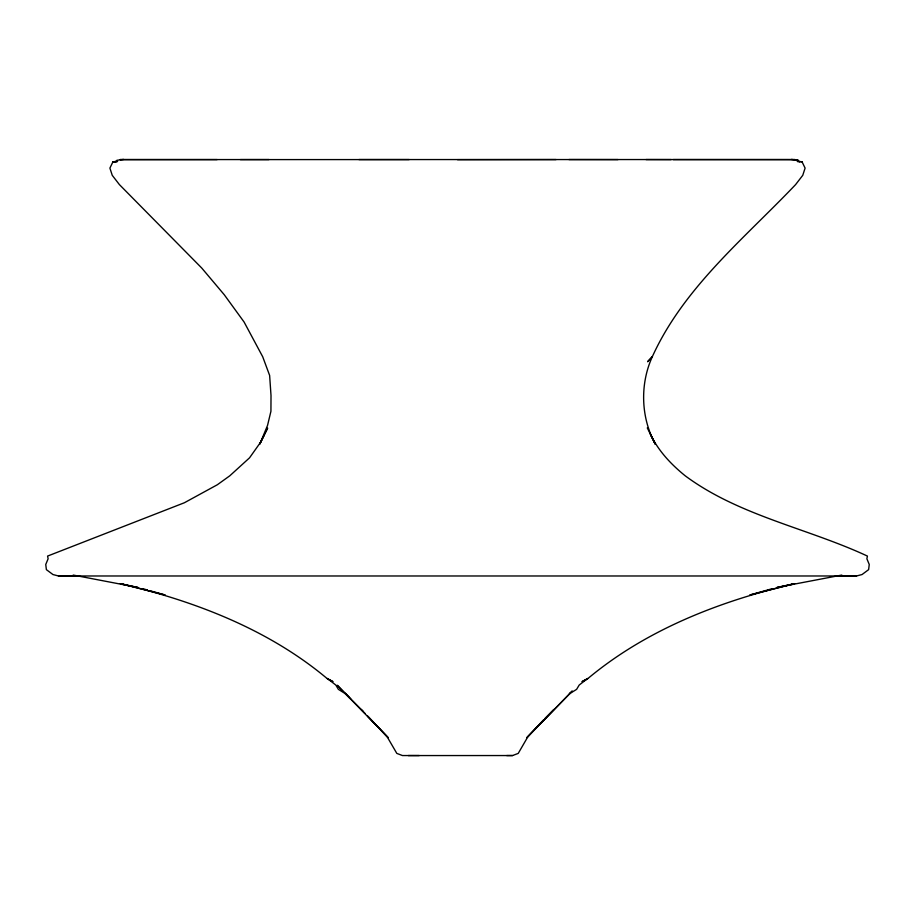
<?xml version="1.0" encoding="UTF-8"?>
<svg xmlns="http://www.w3.org/2000/svg" width="915" height="915" viewBox="0 0 915 915"><rect width="100%" height="100%" fill="white"/><g stroke="black" fill="none" stroke-linecap="round" stroke-linejoin="round"><path stroke-width="1.37" d="M264.149 435.094L259.723 443.981L267.637 428.083L259.677 444.061M571.978 691.351L526.868 737.604L570.331 693.032M650.897 435.174C658.789 451.335 671.278 464.534 685.198 475.8C739.091 515.797 807.465 528.127 867.42 556.08L866.882 558.791L869.25 564.475L868.621 569.645L862.044 574.54L856.532 575.981L58.468 575.981L52.956 574.54L46.379 569.645L45.75 564.475L48.118 558.791L47.58 556.08L184.373 502.758L217.335 484.756L229.802 475.8L249.532 457.843L260.581 442.277L267.557 425.361L270.932 411.258L271.012 395.532L269.628 375.436L262.708 356.759L244.099 322.034L224.244 294.721L201.723 268.026L119.373 184.567L112.248 175.325L109.903 168.097L112.991 161.726L115.484 161.783L116.926 160.297L123.559 159.427M572.172 690.997L569.37 693.867L576.61 689.361L579.195 685.049L587.693 678.473L581.986 681.652L587.373 678.976C646.402 629.474 720.254 600.995 794.597 583.667L776.995 587.43L841.823 575.066M543.293 720.116L527.875 736.735L518.233 753.4L512.549 755.55L506.716 755.561M545.203 718.183L553.769 709.445M771.562 588.871L749.854 595.002L794.597 583.667M115.484 161.783L117.6 161.452L112.991 161.726L116.445 161.566M58.468 575.981L77.603 575.81M802.009 161.726L797.4 161.452L802.009 161.726L805.097 168.097L802.752 175.325L795.627 184.567C744.352 238.495 683.734 287.447 652.292 356.759L647.683 361.631L652.292 356.759C639.848 384.174 640.786 417.434 655.277 443.981L647.282 427.9M268.976 159.565L120.094 159.587L217.118 159.587M358.943 159.565L786.831 159.542L794.906 159.587L798.074 160.297L799.516 161.783M556.057 159.565L457.5 159.656M836.733 575.832L856.532 575.981M240.37 159.599L409.142 159.576M673.246 159.587L794.906 159.622L798.074 160.297L791.441 159.427M408.284 755.561L512.549 755.55M646.024 159.565L671.095 159.599M568.947 159.553L617.991 159.587M419.184 755.561L402.451 755.55L396.813 753.4L387.194 736.861L367.224 715.564M73.177 575.066L137.982 587.464L120.403 583.667C194.701 601.086 268.667 629.371 327.627 678.976L333.014 681.652L327.307 678.473L335.805 685.049L338.39 689.361L345.63 693.867L363.232 711.493M120.403 583.667L165.146 595.002L150.22 590.781M143.438 588.871L147.498 590.026M349.541 697.859L337.235 685.255L388.132 737.604L367.956 716.491M344.669 693.032L350.811 699.117M361.231 709.445L365.074 713.471M654.419 442.277L655.323 444.061L649.81 433.001"/></g></svg>
